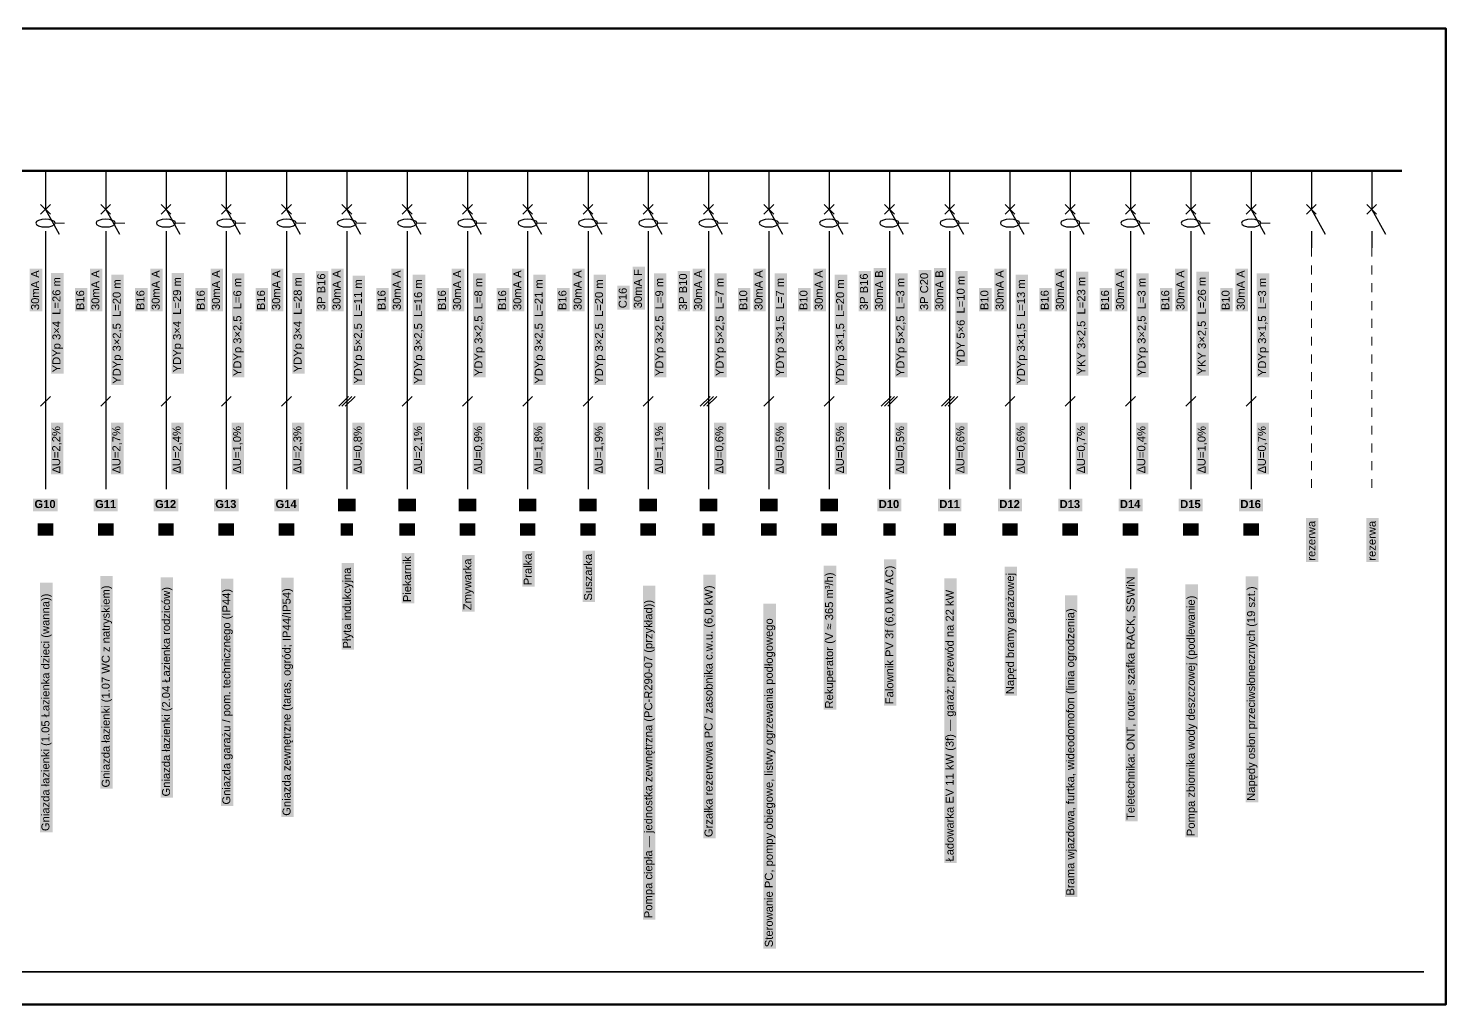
# Model space of a CAD drawing. Header units: metres. Extents: x 0.2 to 31.7, y 0.2 to 11.5.
# Drawn here: x 15.81 to 31.75, y 0.49 to 11.47 of the extents above; entities that cross this region are included whole.
import ezdxf

# ---------------------------------------------------------------- set-up
doc = ezdxf.new("R2010")
doc.units = ezdxf.units.M
doc.linetypes.add('KRESKOWA_DROBNA', pattern=[3.15, 2.1, -1.05])
doc.linetypes.add('KROPKOWA', pattern=[1.05, 0, -1.05])
doc.layers.add('A-MASKA', color=7, linetype='Continuous', lineweight=18)
doc.layers.add('I-SCHEMAT', color=7, linetype='Continuous', lineweight=25)
doc.styles.add('PL_ARIAL', font='arial.ttf')
doc.styles.add('PL_ARIAL_B', font='arialbd.ttf')

msp = doc.modelspace()

# ---------------------------------------------------------------- hatches: boundary and pattern name
at = {"layer": 'A-MASKA', "true_color": 0xffffff}
for points in [[(22.743, 8.306), (22.743, 8.787), (22.603, 8.787), (22.603, 8.306)], [(25.456, 8.285), (25.456, 8.773), (25.316, 8.773), (25.316, 8.285)], [(26.134, 8.285), (26.134, 8.773), (25.994, 8.773), (25.994, 8.285)], [(15.962, 8.285), (15.962, 8.766), (15.822, 8.766), (15.822, 8.285)], [(16.202, 7.586), (16.202, 8.719), (16.062, 8.719), (16.062, 7.586)], [(16.64, 8.285), (16.64, 8.766), (16.5, 8.766), (16.5, 8.285)], [(16.88, 7.457), (16.88, 8.699), (16.74, 8.699), (16.74, 7.457)], [(17.318, 8.285), (17.318, 8.766), (17.178, 8.766), (17.178, 8.285)], [(17.558, 7.586), (17.558, 8.719), (17.418, 8.719), (17.418, 7.586)], [(17.996, 8.285), (17.996, 8.766), (17.856, 8.766), (17.856, 8.285)], [(18.236, 7.543), (18.236, 8.712), (18.097, 8.712), (18.097, 7.543)], [(18.674, 8.285), (18.674, 8.766), (18.534, 8.766), (18.534, 8.285)], [(18.914, 7.586), (18.914, 8.719), (18.775, 8.719), (18.775, 7.586)], [(19.181, 8.285), (19.181, 8.741), (19.041, 8.741), (19.041, 8.285)], [(19.352, 8.285), (19.352, 8.766), (19.213, 8.766), (19.213, 8.285)], [(19.593, 7.457), (19.593, 8.689), (19.453, 8.689), (19.453, 7.457)], [(20.03, 8.285), (20.03, 8.766), (19.891, 8.766), (19.891, 8.285)], [(20.271, 7.457), (20.271, 8.699), (20.131, 8.699), (20.131, 7.457)], [(20.709, 8.285), (20.709, 8.766), (20.569, 8.766), (20.569, 8.285)], [(20.949, 7.543), (20.949, 8.712), (20.809, 8.712), (20.809, 7.543)], [(21.387, 8.285), (21.387, 8.766), (21.247, 8.766), (21.247, 8.285)], [(21.627, 7.457), (21.627, 8.699), (21.487, 8.699), (21.487, 7.457)], [(22.065, 8.285), (22.065, 8.766), (21.925, 8.766), (21.925, 8.285)], [(22.305, 7.457), (22.305, 8.699), (22.165, 8.699), (22.165, 7.457)], [(22.983, 7.543), (22.983, 8.712), (22.844, 8.712), (22.844, 7.543)], [(23.25, 8.285), (23.25, 8.741), (23.11, 8.741), (23.11, 8.285)], [(23.421, 8.285), (23.421, 8.766), (23.281, 8.766), (23.281, 8.285)], [(23.662, 7.543), (23.662, 8.712), (23.522, 8.712), (23.522, 7.543)], [(24.099, 8.285), (24.099, 8.766), (23.96, 8.766), (23.96, 8.285)], [(24.34, 7.543), (24.34, 8.712), (24.2, 8.712), (24.2, 7.543)], [(24.778, 8.285), (24.778, 8.766), (24.638, 8.766), (24.638, 8.285)], [(25.018, 7.457), (25.018, 8.699), (24.878, 8.699), (24.878, 7.457)], [(25.284, 8.285), (25.284, 8.741), (25.145, 8.741), (25.145, 8.285)], [(25.696, 7.543), (25.696, 8.712), (25.556, 8.712), (25.556, 7.543)], [(25.963, 8.285), (25.963, 8.749), (25.823, 8.749), (25.823, 8.285)], [(26.374, 7.671), (26.374, 8.739), (26.234, 8.739), (26.234, 7.671)], [(26.812, 8.285), (26.812, 8.766), (26.672, 8.766), (26.672, 8.285)], [(27.052, 7.457), (27.052, 8.699), (26.913, 8.699), (26.913, 7.457)], [(27.49, 8.285), (27.49, 8.766), (27.35, 8.766), (27.35, 8.285)], [(27.73, 7.562), (27.73, 8.731), (27.591, 8.731), (27.591, 7.562)], [(28.168, 8.285), (28.168, 8.766), (28.028, 8.766), (28.028, 8.285)], [(28.409, 7.543), (28.409, 8.712), (28.269, 8.712), (28.269, 7.543)], [(28.846, 8.285), (28.846, 8.766), (28.707, 8.766), (28.707, 8.285)], [(29.087, 7.562), (29.087, 8.731), (28.947, 8.731), (28.947, 7.562)], [(29.525, 8.285), (29.525, 8.766), (29.385, 8.766), (29.385, 8.285)], [(29.765, 7.543), (29.765, 8.712), (29.625, 8.712), (29.625, 7.543)], [(16.468, 8.285), (16.468, 8.547), (16.329, 8.547), (16.329, 8.285)], [(17.147, 8.285), (17.147, 8.547), (17.007, 8.547), (17.007, 8.285)], [(17.825, 8.285), (17.825, 8.547), (17.685, 8.547), (17.685, 8.285)], [(18.503, 8.285), (18.503, 8.547), (18.363, 8.547), (18.363, 8.285)], [(19.859, 8.285), (19.859, 8.547), (19.719, 8.547), (19.719, 8.285)], [(20.537, 8.285), (20.537, 8.547), (20.398, 8.547), (20.398, 8.285)], [(21.215, 8.285), (21.215, 8.547), (21.076, 8.547), (21.076, 8.285)], [(21.894, 8.285), (21.894, 8.547), (21.754, 8.547), (21.754, 8.285)], [(22.572, 8.306), (22.572, 8.576), (22.432, 8.576), (22.432, 8.306)], [(23.928, 8.285), (23.928, 8.547), (23.788, 8.547), (23.788, 8.285)], [(24.606, 8.285), (24.606, 8.547), (24.466, 8.547), (24.466, 8.285)], [(26.641, 8.285), (26.641, 8.547), (26.501, 8.547), (26.501, 8.285)], [(27.319, 8.285), (27.319, 8.547), (27.179, 8.547), (27.179, 8.285)], [(27.997, 8.285), (27.997, 8.547), (27.857, 8.547), (27.857, 8.285)], [(28.675, 8.285), (28.675, 8.547), (28.535, 8.547), (28.535, 8.285)], [(29.353, 8.285), (29.353, 8.547), (29.214, 8.547), (29.214, 8.285)], [(16.199, 6.454), (16.199, 7.033), (16.059, 7.033), (16.059, 6.454)], [(16.877, 6.454), (16.877, 7.033), (16.737, 7.033), (16.737, 6.454)], [(17.555, 6.454), (17.555, 7.033), (17.415, 7.033), (17.415, 6.454)], [(18.233, 6.454), (18.233, 7.033), (18.094, 7.033), (18.094, 6.454)], [(18.912, 6.454), (18.912, 7.033), (18.772, 7.033), (18.772, 6.454)], [(19.59, 6.454), (19.59, 7.033), (19.45, 7.033), (19.45, 6.454)], [(20.268, 6.454), (20.268, 7.033), (20.128, 7.033), (20.128, 6.454)], [(20.946, 6.454), (20.946, 7.033), (20.806, 7.033), (20.806, 6.454)], [(21.624, 6.454), (21.624, 7.033), (21.484, 7.033), (21.484, 6.454)], [(22.302, 6.454), (22.302, 7.033), (22.162, 7.033), (22.162, 6.454)], [(22.98, 6.454), (22.98, 7.033), (22.841, 7.033), (22.841, 6.454)], [(23.659, 6.454), (23.659, 7.033), (23.519, 7.033), (23.519, 6.454)], [(24.337, 6.454), (24.337, 7.033), (24.197, 7.033), (24.197, 6.454)], [(25.015, 6.454), (25.015, 7.033), (24.875, 7.033), (24.875, 6.454)], [(25.693, 6.454), (25.693, 7.033), (25.553, 7.033), (25.553, 6.454)], [(26.371, 6.454), (26.371, 7.033), (26.231, 7.033), (26.231, 6.454)], [(27.049, 6.454), (27.049, 7.033), (26.91, 7.033), (26.91, 6.454)], [(27.727, 6.454), (27.727, 7.033), (27.588, 7.033), (27.588, 6.454)], [(28.406, 6.454), (28.406, 7.033), (28.266, 7.033), (28.266, 6.454)], [(29.084, 6.454), (29.084, 7.033), (28.944, 7.033), (28.944, 6.454)], [(29.762, 6.454), (29.762, 7.033), (29.622, 7.033), (29.622, 6.454)], [(15.86, 6.04), (16.137, 6.04), (16.137, 6.18), (15.86, 6.18)], [(16.541, 6.04), (16.811, 6.04), (16.811, 6.18), (16.541, 6.18)], [(17.216, 6.04), (17.493, 6.04), (17.493, 6.18), (17.216, 6.18)], [(17.894, 6.04), (18.171, 6.04), (18.171, 6.18), (17.894, 6.18)], [(18.572, 6.04), (18.849, 6.04), (18.849, 6.18), (18.572, 6.18)], [(19.29, 6.04), (19.488, 6.04), (19.488, 6.18), (19.29, 6.18)], [(19.969, 6.04), (20.166, 6.04), (20.166, 6.18), (19.969, 6.18)], [(20.647, 6.04), (20.844, 6.04), (20.844, 6.18), (20.647, 6.18)], [(21.325, 6.04), (21.522, 6.04), (21.522, 6.18), (21.325, 6.18)], [(22.003, 6.04), (22.2, 6.04), (22.2, 6.18), (22.003, 6.18)], [(22.681, 6.04), (22.878, 6.04), (22.878, 6.18), (22.681, 6.18)], [(23.359, 6.04), (23.556, 6.04), (23.556, 6.18), (23.359, 6.18)], [(24.037, 6.04), (24.235, 6.04), (24.235, 6.18), (24.037, 6.18)], [(24.716, 6.04), (24.913, 6.04), (24.913, 6.18), (24.716, 6.18)], [(25.357, 6.04), (25.627, 6.04), (25.627, 6.18), (25.357, 6.18)], [(26.039, 6.04), (26.302, 6.04), (26.302, 6.18), (26.039, 6.18)], [(26.714, 6.04), (26.984, 6.04), (26.984, 6.18), (26.714, 6.18)], [(27.392, 6.04), (27.662, 6.04), (27.662, 6.18), (27.392, 6.18)], [(28.07, 6.04), (28.34, 6.04), (28.34, 6.18), (28.07, 6.18)], [(28.748, 6.04), (29.018, 6.04), (29.018, 6.18), (28.748, 6.18)], [(29.426, 6.04), (29.696, 6.04), (29.696, 6.18), (29.426, 6.18)], [(15.91, 5.763), (16.086, 5.763), (16.086, 5.903), (15.91, 5.903)], [(16.589, 5.763), (16.764, 5.763), (16.764, 5.903), (16.589, 5.903)], [(17.267, 5.763), (17.442, 5.763), (17.442, 5.903), (17.267, 5.903)], [(17.945, 5.763), (18.12, 5.763), (18.12, 5.903), (17.945, 5.903)], [(18.623, 5.763), (18.799, 5.763), (18.799, 5.903), (18.623, 5.903)], [(19.319, 5.763), (19.459, 5.763), (19.459, 5.903), (19.319, 5.903)], [(19.979, 5.763), (20.155, 5.763), (20.155, 5.903), (19.979, 5.903)], [(20.658, 5.763), (20.833, 5.763), (20.833, 5.903), (20.658, 5.903)], [(21.336, 5.763), (21.511, 5.763), (21.511, 5.903), (21.336, 5.903)], [(22.014, 5.763), (22.189, 5.763), (22.189, 5.903), (22.014, 5.903)], [(22.692, 5.763), (22.867, 5.763), (22.867, 5.903), (22.692, 5.903)], [(23.388, 5.763), (23.527, 5.763), (23.527, 5.903), (23.388, 5.903)], [(24.048, 5.763), (24.224, 5.763), (24.224, 5.903), (24.048, 5.903)], [(24.726, 5.763), (24.902, 5.763), (24.902, 5.903), (24.726, 5.903)], [(25.423, 5.763), (25.562, 5.763), (25.562, 5.903), (25.423, 5.903)], [(26.101, 5.763), (26.24, 5.763), (26.24, 5.903), (26.101, 5.903)], [(26.761, 5.763), (26.936, 5.763), (26.936, 5.903), (26.761, 5.903)], [(27.439, 5.763), (27.615, 5.763), (27.615, 5.903), (27.439, 5.903)], [(28.117, 5.763), (28.293, 5.763), (28.293, 5.903), (28.117, 5.903)], [(28.795, 5.763), (28.971, 5.763), (28.971, 5.903), (28.795, 5.903)], [(29.474, 5.763), (29.649, 5.763), (29.649, 5.903), (29.474, 5.903)], [(30.319, 5.469), (30.319, 5.964), (30.179, 5.964), (30.179, 5.469)], [(30.997, 5.469), (30.997, 5.964), (30.858, 5.964), (30.858, 5.469)], [(21.503, 5.193), (21.503, 5.594), (21.363, 5.594), (21.363, 5.193)], [(22.181, 5.02), (22.181, 5.595), (22.042, 5.595), (22.042, 5.02)], [(19.469, 4.482), (19.469, 5.457), (19.329, 5.457), (19.329, 4.482)], [(20.147, 5.003), (20.147, 5.571), (20.007, 5.571), (20.007, 5.003)], [(20.825, 4.912), (20.825, 5.546), (20.685, 5.546), (20.685, 4.912)], [(24.894, 3.807), (24.894, 5.429), (24.754, 5.429), (24.754, 3.807)], [(25.572, 3.855), (25.572, 5.498), (25.432, 5.498), (25.432, 3.855)], [(16.756, 2.919), (16.756, 5.312), (16.616, 5.312), (16.616, 2.919)], [(17.434, 2.818), (17.434, 5.298), (17.295, 5.298), (17.295, 2.818)], [(18.112, 2.727), (18.112, 5.28), (17.973, 5.28), (17.973, 2.727)], [(18.791, 2.601), (18.791, 5.292), (18.651, 5.292), (18.651, 2.601)], [(23.538, 2.361), (23.538, 5.328), (23.398, 5.328), (23.398, 2.361)], [(26.25, 2.087), (26.25, 5.284), (26.11, 5.284), (26.11, 2.087)], [(26.928, 3.968), (26.928, 5.416), (26.789, 5.416), (26.789, 3.968)], [(28.285, 2.554), (28.285, 5.398), (28.145, 5.398), (28.145, 2.554)], [(29.641, 2.769), (29.641, 5.308), (29.501, 5.308), (29.501, 2.769)], [(16.078, 2.429), (16.078, 5.237), (15.938, 5.237), (15.938, 2.429)], [(22.86, 1.45), (22.86, 5.202), (22.72, 5.202), (22.72, 1.45)], [(28.963, 2.372), (28.963, 5.216), (28.823, 5.216), (28.823, 2.372)], [(24.216, 1.124), (24.216, 5.001), (24.076, 5.001), (24.076, 1.124)], [(27.607, 1.704), (27.607, 5.094), (27.467, 5.094), (27.467, 1.704)]]:
    msp.add_hatch(color=7, dxfattribs=at).paths.add_polyline_path(points)

# ---------------------------------------------------------------- linework, layer by layer
at = {"layer": 'I-SCHEMAT', "linetype": 'Continuous', "lineweight": 50, "ltscale": 0.05, "true_color": 0x000000, "flags": 128}
msp.add_lwpolyline([(3.329, 0.493), (31.75, 0.493), (31.75, 11.467), (3.329, 11.467)], close=True, dxfattribs=at)
at = {"layer": 'I-SCHEMAT', "linetype": 'Continuous', "lineweight": 70, "ltscale": 0.05, "true_color": 0x000000, "flags": 128}
msp.add_lwpolyline([(5.857, 9.864), (31.257, 9.864)], dxfattribs=at)
at = {"layer": 'I-SCHEMAT', "linetype": 'Continuous', "lineweight": 25, "ltscale": 0.05, "true_color": 0x000000, "flags": 128}
for points in [[(15.998, 9.864), (15.998, 9.617)], [(16.676, 9.864), (16.676, 9.617)], [(17.355, 9.864), (17.355, 9.617)], [(18.033, 9.864), (18.033, 9.617)], [(18.711, 9.864), (18.711, 9.617)], [(19.389, 9.864), (19.389, 9.617)], [(20.067, 9.864), (20.067, 9.617)], [(20.745, 9.864), (20.745, 9.617)], [(21.423, 9.864), (21.423, 9.617)], [(22.102, 9.864), (22.102, 9.617)], [(22.78, 9.864), (22.78, 9.617)], [(23.458, 9.864), (23.458, 9.617)], [(24.136, 9.864), (24.136, 9.617)], [(24.814, 9.864), (24.814, 9.617)], [(25.492, 9.864), (25.492, 9.617)], [(26.17, 9.864), (26.17, 9.617)], [(26.849, 9.864), (26.849, 9.617)], [(27.527, 9.864), (27.527, 9.617)], [(28.205, 9.864), (28.205, 9.617)], [(28.883, 9.864), (28.883, 9.617)], [(29.561, 9.864), (29.561, 9.617)], [(30.239, 9.864), (30.239, 9.617)], [(30.918, 9.864), (30.918, 9.617)], [(15.998, 9.617), (15.998, 9.432)], [(16.676, 9.617), (16.676, 9.432)], [(17.355, 9.617), (17.355, 9.432)], [(18.033, 9.617), (18.033, 9.432)], [(18.711, 9.617), (18.711, 9.432)], [(19.389, 9.617), (19.389, 9.432)], [(20.067, 9.617), (20.067, 9.432)], [(20.745, 9.617), (20.745, 9.432)], [(21.423, 9.617), (21.423, 9.432)], [(22.102, 9.617), (22.102, 9.432)], [(22.78, 9.617), (22.78, 9.432)], [(23.458, 9.617), (23.458, 9.432)], [(24.136, 9.617), (24.136, 9.432)], [(24.814, 9.617), (24.814, 9.432)], [(25.492, 9.617), (25.492, 9.432)], [(26.17, 9.617), (26.17, 9.432)], [(26.849, 9.617), (26.849, 9.432)], [(27.527, 9.617), (27.527, 9.432)], [(28.205, 9.617), (28.205, 9.432)], [(28.883, 9.617), (28.883, 9.432)], [(29.561, 9.617), (29.561, 9.432)], [(30.239, 9.617), (30.239, 9.432)], [(30.918, 9.617), (30.918, 9.432)], [(15.943, 9.377), (16.054, 9.488)], [(15.943, 9.488), (16.054, 9.377)], [(15.998, 9.432), (16.152, 9.155)], [(16.621, 9.377), (16.732, 9.488)], [(16.621, 9.488), (16.732, 9.377)], [(16.676, 9.432), (16.83, 9.155)], [(17.299, 9.377), (17.41, 9.488)], [(17.299, 9.488), (17.41, 9.377)], [(17.355, 9.432), (17.509, 9.155)], [(17.977, 9.377), (18.088, 9.488)], [(17.977, 9.488), (18.088, 9.377)], [(18.033, 9.432), (18.187, 9.155)], [(18.655, 9.377), (18.766, 9.488)], [(18.655, 9.488), (18.766, 9.377)], [(18.711, 9.432), (18.865, 9.155)], [(19.333, 9.377), (19.444, 9.488)], [(19.333, 9.488), (19.444, 9.377)], [(19.389, 9.432), (19.543, 9.155)], [(20.012, 9.377), (20.123, 9.488)], [(20.012, 9.488), (20.123, 9.377)], [(20.067, 9.432), (20.221, 9.155)], [(20.69, 9.377), (20.801, 9.488)], [(20.69, 9.488), (20.801, 9.377)], [(20.745, 9.432), (20.899, 9.155)], [(21.368, 9.377), (21.479, 9.488)], [(21.368, 9.488), (21.479, 9.377)], [(21.423, 9.432), (21.578, 9.155)], [(22.046, 9.377), (22.157, 9.488)], [(22.046, 9.488), (22.157, 9.377)], [(22.102, 9.432), (22.256, 9.155)], [(22.724, 9.377), (22.835, 9.488)], [(22.724, 9.488), (22.835, 9.377)], [(22.78, 9.432), (22.934, 9.155)], [(23.402, 9.377), (23.513, 9.488)], [(23.402, 9.488), (23.513, 9.377)], [(23.458, 9.432), (23.612, 9.155)], [(24.081, 9.377), (24.192, 9.488)], [(24.081, 9.488), (24.192, 9.377)], [(24.136, 9.432), (24.29, 9.155)], [(24.759, 9.377), (24.87, 9.488)], [(24.759, 9.488), (24.87, 9.377)], [(24.814, 9.432), (24.968, 9.155)], [(25.437, 9.377), (25.548, 9.488)], [(25.437, 9.488), (25.548, 9.377)], [(25.492, 9.432), (25.646, 9.155)], [(26.115, 9.377), (26.226, 9.488)], [(26.115, 9.488), (26.226, 9.377)], [(26.17, 9.432), (26.325, 9.155)], [(26.793, 9.377), (26.904, 9.488)], [(26.793, 9.488), (26.904, 9.377)], [(26.849, 9.432), (27.003, 9.155)], [(27.471, 9.377), (27.582, 9.488)], [(27.471, 9.488), (27.582, 9.377)], [(27.527, 9.432), (27.681, 9.155)], [(28.149, 9.377), (28.26, 9.488)], [(28.149, 9.488), (28.26, 9.377)], [(28.205, 9.432), (28.359, 9.155)], [(28.828, 9.377), (28.939, 9.488)], [(28.828, 9.488), (28.939, 9.377)], [(28.883, 9.432), (29.037, 9.155)], [(29.506, 9.377), (29.617, 9.488)], [(29.506, 9.488), (29.617, 9.377)], [(29.561, 9.432), (29.715, 9.155)], [(30.184, 9.377), (30.295, 9.488)], [(30.184, 9.488), (30.295, 9.377)], [(30.239, 9.432), (30.394, 9.155)], [(30.862, 9.377), (30.973, 9.488)], [(30.862, 9.488), (30.973, 9.377)], [(30.918, 9.432), (31.072, 9.155)], [(15.998, 9.186), (15.998, 9.001)], [(16.676, 9.186), (16.676, 9.001)], [(17.355, 9.186), (17.355, 9.001)], [(18.033, 9.186), (18.033, 9.001)], [(18.711, 9.186), (18.711, 9.001)], [(19.389, 9.186), (19.389, 9.001)], [(20.067, 9.186), (20.067, 9.001)], [(20.745, 9.186), (20.745, 9.001)], [(21.423, 9.186), (21.423, 9.001)], [(22.102, 9.186), (22.102, 9.001)], [(22.78, 9.186), (22.78, 9.001)], [(23.458, 9.186), (23.458, 9.001)], [(24.136, 9.186), (24.136, 9.001)], [(24.814, 9.186), (24.814, 9.001)], [(25.492, 9.186), (25.492, 9.001)], [(26.17, 9.186), (26.17, 9.001)], [(26.849, 9.186), (26.849, 9.001)], [(27.527, 9.186), (27.527, 9.001)], [(28.205, 9.186), (28.205, 9.001)], [(28.883, 9.186), (28.883, 9.001)], [(29.561, 9.186), (29.561, 9.001)], [(30.239, 9.186), (30.239, 9.001)], [(30.918, 9.186), (30.918, 9.001)], [(15.998, 9.001), (15.998, 6.288)], [(16.676, 9.001), (16.676, 6.288)], [(17.355, 9.001), (17.355, 6.288)], [(18.033, 9.001), (18.033, 6.288)], [(18.711, 9.001), (18.711, 6.288)], [(19.389, 9.001), (19.389, 6.288)], [(20.067, 9.001), (20.067, 6.288)], [(20.745, 9.001), (20.745, 6.288)], [(21.423, 9.001), (21.423, 6.288)], [(22.102, 9.001), (22.102, 6.288)], [(22.78, 9.001), (22.78, 6.288)], [(23.458, 9.001), (23.458, 6.288)], [(24.136, 9.001), (24.136, 6.288)], [(24.814, 9.001), (24.814, 6.288)], [(25.492, 9.001), (25.492, 6.288)], [(26.17, 9.001), (26.17, 6.288)], [(26.849, 9.001), (26.849, 6.288)], [(27.527, 9.001), (27.527, 6.288)], [(28.205, 9.001), (28.205, 6.288)], [(28.883, 9.001), (28.883, 6.288)], [(29.561, 9.001), (29.561, 6.288)]]:
    msp.add_lwpolyline(points, dxfattribs=at)
for points in [[(15.998, 9.235), (16.041, 9.237), (16.075, 9.248), (16.1, 9.261), (16.106, 9.278), (16.1, 9.295), (16.075, 9.309), (16.041, 9.319), (15.998, 9.322), (15.956, 9.319), (15.922, 9.309), (15.896, 9.295), (15.89, 9.278), (15.896, 9.261), (15.922, 9.248), (15.956, 9.237)], [(16.676, 9.235), (16.719, 9.237), (16.753, 9.248), (16.779, 9.261), (16.784, 9.278), (16.779, 9.295), (16.753, 9.309), (16.719, 9.319), (16.676, 9.322), (16.634, 9.319), (16.6, 9.309), (16.574, 9.295), (16.568, 9.278), (16.574, 9.261), (16.6, 9.248), (16.634, 9.237)], [(17.355, 9.235), (17.397, 9.237), (17.431, 9.248), (17.457, 9.261), (17.462, 9.278), (17.457, 9.295), (17.431, 9.309), (17.397, 9.319), (17.355, 9.322), (17.312, 9.319), (17.278, 9.309), (17.252, 9.295), (17.247, 9.278), (17.252, 9.261), (17.278, 9.248), (17.312, 9.237)], [(18.033, 9.235), (18.075, 9.237), (18.109, 9.248), (18.135, 9.261), (18.141, 9.278), (18.135, 9.295), (18.109, 9.309), (18.075, 9.319), (18.033, 9.322), (17.99, 9.319), (17.956, 9.309), (17.93, 9.295), (17.925, 9.278), (17.93, 9.261), (17.956, 9.248), (17.99, 9.237)], [(18.711, 9.235), (18.753, 9.237), (18.787, 9.248), (18.813, 9.261), (18.819, 9.278), (18.813, 9.295), (18.787, 9.309), (18.753, 9.319), (18.711, 9.322), (18.668, 9.319), (18.635, 9.309), (18.609, 9.295), (18.603, 9.278), (18.609, 9.261), (18.635, 9.248), (18.668, 9.237)], [(19.389, 9.235), (19.431, 9.237), (19.465, 9.248), (19.491, 9.261), (19.497, 9.278), (19.491, 9.295), (19.465, 9.309), (19.431, 9.319), (19.389, 9.322), (19.347, 9.319), (19.313, 9.309), (19.287, 9.295), (19.281, 9.278), (19.287, 9.261), (19.313, 9.248), (19.347, 9.237)], [(20.067, 9.235), (20.109, 9.237), (20.143, 9.248), (20.169, 9.261), (20.175, 9.278), (20.169, 9.295), (20.143, 9.309), (20.109, 9.319), (20.067, 9.322), (20.025, 9.319), (19.991, 9.309), (19.965, 9.295), (19.959, 9.278), (19.965, 9.261), (19.991, 9.248), (20.025, 9.237)], [(20.745, 9.235), (20.788, 9.237), (20.822, 9.248), (20.847, 9.261), (20.853, 9.278), (20.847, 9.295), (20.822, 9.309), (20.788, 9.319), (20.745, 9.322), (20.703, 9.319), (20.669, 9.309), (20.643, 9.295), (20.637, 9.278), (20.643, 9.261), (20.669, 9.248), (20.703, 9.237)], [(21.423, 9.235), (21.466, 9.237), (21.5, 9.248), (21.526, 9.261), (21.531, 9.278), (21.526, 9.295), (21.5, 9.309), (21.466, 9.319), (21.423, 9.322), (21.381, 9.319), (21.347, 9.309), (21.321, 9.295), (21.316, 9.278), (21.321, 9.261), (21.347, 9.248), (21.381, 9.237)], [(22.102, 9.235), (22.144, 9.237), (22.178, 9.248), (22.204, 9.261), (22.209, 9.278), (22.204, 9.295), (22.178, 9.309), (22.144, 9.319), (22.102, 9.322), (22.059, 9.319), (22.025, 9.309), (21.999, 9.295), (21.994, 9.278), (21.999, 9.261), (22.025, 9.248), (22.059, 9.237)], [(22.78, 9.235), (22.822, 9.237), (22.856, 9.248), (22.882, 9.261), (22.888, 9.278), (22.882, 9.295), (22.856, 9.309), (22.822, 9.319), (22.78, 9.322), (22.737, 9.319), (22.703, 9.309), (22.678, 9.295), (22.672, 9.278), (22.678, 9.261), (22.703, 9.248), (22.737, 9.237)], [(23.458, 9.235), (23.5, 9.237), (23.534, 9.248), (23.56, 9.261), (23.566, 9.278), (23.56, 9.295), (23.534, 9.309), (23.5, 9.319), (23.458, 9.322), (23.416, 9.319), (23.382, 9.309), (23.356, 9.295), (23.35, 9.278), (23.356, 9.261), (23.382, 9.248), (23.416, 9.237)], [(24.136, 9.235), (24.178, 9.237), (24.212, 9.248), (24.238, 9.261), (24.244, 9.278), (24.238, 9.295), (24.212, 9.309), (24.178, 9.319), (24.136, 9.322), (24.094, 9.319), (24.06, 9.309), (24.034, 9.295), (24.028, 9.278), (24.034, 9.261), (24.06, 9.248), (24.094, 9.237)], [(24.814, 9.235), (24.857, 9.237), (24.89, 9.248), (24.916, 9.261), (24.922, 9.278), (24.916, 9.295), (24.89, 9.309), (24.857, 9.319), (24.814, 9.322), (24.772, 9.319), (24.738, 9.309), (24.712, 9.295), (24.706, 9.278), (24.712, 9.261), (24.738, 9.248), (24.772, 9.237)], [(25.492, 9.235), (25.535, 9.237), (25.569, 9.248), (25.595, 9.261), (25.6, 9.278), (25.595, 9.295), (25.569, 9.309), (25.535, 9.319), (25.492, 9.322), (25.45, 9.319), (25.416, 9.309), (25.39, 9.295), (25.384, 9.278), (25.39, 9.261), (25.416, 9.248), (25.45, 9.237)], [(26.17, 9.235), (26.213, 9.237), (26.247, 9.248), (26.273, 9.261), (26.278, 9.278), (26.273, 9.295), (26.247, 9.309), (26.213, 9.319), (26.17, 9.322), (26.128, 9.319), (26.094, 9.309), (26.068, 9.295), (26.063, 9.278), (26.068, 9.261), (26.094, 9.248), (26.128, 9.237)], [(26.849, 9.235), (26.891, 9.237), (26.925, 9.248), (26.951, 9.261), (26.957, 9.278), (26.951, 9.295), (26.925, 9.309), (26.891, 9.319), (26.849, 9.322), (26.806, 9.319), (26.772, 9.309), (26.746, 9.295), (26.741, 9.278), (26.746, 9.261), (26.772, 9.248), (26.806, 9.237)], [(27.527, 9.235), (27.569, 9.237), (27.603, 9.248), (27.629, 9.261), (27.635, 9.278), (27.629, 9.295), (27.603, 9.309), (27.569, 9.319), (27.527, 9.322), (27.484, 9.319), (27.451, 9.309), (27.425, 9.295), (27.419, 9.278), (27.425, 9.261), (27.451, 9.248), (27.484, 9.237)], [(28.205, 9.235), (28.247, 9.237), (28.281, 9.248), (28.307, 9.261), (28.313, 9.278), (28.307, 9.295), (28.281, 9.309), (28.247, 9.319), (28.205, 9.322), (28.163, 9.319), (28.129, 9.309), (28.103, 9.295), (28.097, 9.278), (28.103, 9.261), (28.129, 9.248), (28.163, 9.237)], [(28.883, 9.235), (28.925, 9.237), (28.959, 9.248), (28.985, 9.261), (28.991, 9.278), (28.985, 9.295), (28.959, 9.309), (28.925, 9.319), (28.883, 9.322), (28.841, 9.319), (28.807, 9.309), (28.781, 9.295), (28.775, 9.278), (28.781, 9.261), (28.807, 9.248), (28.841, 9.237)], [(29.561, 9.235), (29.604, 9.237), (29.638, 9.248), (29.663, 9.261), (29.669, 9.278), (29.663, 9.295), (29.638, 9.309), (29.604, 9.319), (29.561, 9.322), (29.519, 9.319), (29.485, 9.309), (29.459, 9.295), (29.453, 9.278), (29.459, 9.261), (29.485, 9.248), (29.519, 9.237)]]:
    msp.add_lwpolyline(points, close=True, dxfattribs=at)
at = {"layer": 'I-SCHEMAT', "linetype": 'KRESKOWA_DROBNA', "lineweight": 18, "ltscale": 0.05, "true_color": 0x000000, "flags": 128}
for points in [[(16.109, 9.278), (16.276, 9.278)], [(16.787, 9.278), (16.954, 9.278)], [(17.465, 9.278), (17.632, 9.278)], [(18.144, 9.278), (18.31, 9.278)], [(18.822, 9.278), (18.988, 9.278)], [(19.5, 9.278), (19.666, 9.278)], [(20.178, 9.278), (20.345, 9.278)], [(20.856, 9.278), (21.023, 9.278)], [(21.534, 9.278), (21.701, 9.278)], [(22.213, 9.278), (22.379, 9.278)], [(22.891, 9.278), (23.057, 9.278)], [(23.569, 9.278), (23.735, 9.278)], [(24.247, 9.278), (24.413, 9.278)], [(24.925, 9.278), (25.092, 9.278)], [(25.603, 9.278), (25.77, 9.278)], [(26.281, 9.278), (26.448, 9.278)], [(26.96, 9.278), (27.126, 9.278)], [(27.638, 9.278), (27.804, 9.278)], [(28.316, 9.278), (28.482, 9.278)], [(28.994, 9.278), (29.161, 9.278)], [(29.672, 9.278), (29.839, 9.278)]]:
    msp.add_lwpolyline(points, dxfattribs=at)
at = {"layer": 'I-SCHEMAT', "linetype": 'KROPKOWA', "lineweight": 18, "ltscale": 0.05, "true_color": 0x000000, "flags": 128}
for points in [[(30.239, 9.001), (30.239, 6.288)], [(30.918, 9.001), (30.918, 6.288)]]:
    msp.add_lwpolyline(points, dxfattribs=at)
at = {"layer": 'I-SCHEMAT', "linetype": 'Continuous', "lineweight": 18, "ltscale": 0.05, "true_color": 0x000000, "flags": 128}
for points in [[(15.943, 7.219), (16.054, 7.33)], [(16.621, 7.219), (16.732, 7.33)], [(17.299, 7.219), (17.41, 7.33)], [(17.977, 7.219), (18.088, 7.33)], [(18.655, 7.219), (18.766, 7.33)], [(19.297, 7.219), (19.407, 7.33)], [(19.333, 7.219), (19.444, 7.33)], [(19.37, 7.219), (19.481, 7.33)], [(20.012, 7.219), (20.123, 7.33)], [(20.69, 7.219), (20.801, 7.33)], [(21.368, 7.219), (21.479, 7.33)], [(22.046, 7.219), (22.157, 7.33)], [(22.724, 7.219), (22.835, 7.33)], [(23.365, 7.219), (23.476, 7.33)], [(23.402, 7.219), (23.513, 7.33)], [(23.439, 7.219), (23.55, 7.33)], [(24.081, 7.219), (24.192, 7.33)], [(24.759, 7.219), (24.87, 7.33)], [(25.4, 7.219), (25.511, 7.33)], [(25.437, 7.219), (25.548, 7.33)], [(25.474, 7.219), (25.585, 7.33)], [(26.078, 7.219), (26.189, 7.33)], [(26.115, 7.219), (26.226, 7.33)], [(26.152, 7.219), (26.263, 7.33)], [(26.793, 7.219), (26.904, 7.33)], [(27.471, 7.219), (27.582, 7.33)], [(28.149, 7.219), (28.26, 7.33)], [(28.828, 7.219), (28.939, 7.33)], [(29.506, 7.219), (29.617, 7.33)]]:
    msp.add_lwpolyline(points, dxfattribs=at)
at = {"layer": 'I-SCHEMAT', "linetype": 'Continuous', "lineweight": 35, "ltscale": 0.05, "true_color": 0x008000, "flags": 128}
msp.add_lwpolyline([(3.576, 0.863), (31.503, 0.863)], dxfattribs=at)

# ---------------------------------------------------------------- texts
at = {"layer": 'I-SCHEMAT', "true_color": 0x000000, "style": 'PL_ARIAL'}
for s, p in [('30mA A', (15.927, 8.3)), ('YDYp 3×4  L=26 m', (16.167, 7.601)), ('30mA A', (16.605, 8.3)), ('YDYp 3×2,5  L=20 m', (16.845, 7.472)), ('30mA A', (17.283, 8.3)), ('YDYp 3×4  L=29 m', (17.523, 7.601)), ('30mA A', (17.961, 8.3)), ('YDYp 3×2,5  L=6 m', (18.202, 7.558)), ('30mA A', (18.639, 8.3)), ('YDYp 3×4  L=28 m', (18.88, 7.601)), ('3P B16', (19.146, 8.3)), ('30mA A', (19.318, 8.3)), ('YDYp 5×2,5  L=11 m', (19.558, 7.472)), ('30mA A', (19.996, 8.3)), ('YDYp 3×2,5  L=16 m', (20.236, 7.472)), ('30mA A', (20.674, 8.3)), ('YDYp 3×2,5  L=8 m', (20.914, 7.558)), ('30mA A', (21.352, 8.3)), ('YDYp 3×2,5  L=21 m', (21.592, 7.472)), ('30mA A', (22.03, 8.3)), ('YDYp 3×2,5  L=20 m', (22.27, 7.472)), ('30mA F', (22.708, 8.321)), ('YDYp 3×2,5  L=9 m', (22.949, 7.558)), ('3P B10', (23.215, 8.3)), ('30mA A', (23.386, 8.3)), ('YDYp 5×2,5  L=7 m', (23.627, 7.558)), ('30mA A', (24.065, 8.3)), ('YDYp 3×1,5  L=7 m', (24.305, 7.558)), ('30mA A', (24.743, 8.3)), ('YDYp 3×1,5  L=20 m', (24.983, 7.472)), ('3P B16', (25.25, 8.3)), ('30mA B', (25.421, 8.3)), ('YDYp 5×2,5  L=3 m', (25.661, 7.558)), ('3P C20', (25.928, 8.3)), ('30mA B', (26.099, 8.3)), ('YDY 5×6  L=10 m', (26.339, 7.686)), ('30mA A', (26.777, 8.3)), ('YDYp 3×1,5  L=13 m', (27.018, 7.472)), ('30mA A', (27.455, 8.3)), ('YKY 3×2,5  L=23 m', (27.696, 7.577)), ('30mA A', (28.133, 8.3)), ('YDYp 3×2,5  L=3 m', (28.374, 7.558)), ('30mA A', (28.812, 8.3)), ('YKY 3×2,5  L=26 m', (29.052, 7.577)), ('30mA A', (29.49, 8.3)), ('YDYp 3×1,5  L=3 m', (29.73, 7.558)), ('B16', (16.434, 8.3)), ('B16', (17.112, 8.3)), ('B16', (17.79, 8.3)), ('B16', (18.468, 8.3)), ('B16', (19.824, 8.3)), ('B16', (20.503, 8.3)), ('B16', (21.181, 8.3)), ('B16', (21.859, 8.3)), ('C16', (22.537, 8.321)), ('B10', (23.893, 8.3)), ('B10', (24.571, 8.3)), ('B10', (26.606, 8.3)), ('B16', (27.284, 8.3)), ('B16', (27.962, 8.3)), ('B16', (28.64, 8.3)), ('B10', (29.319, 8.3)), ('∆U=2,2%', (16.164, 6.469)), ('∆U=2,7%', (16.842, 6.469)), ('∆U=2,4%', (17.52, 6.469)), ('∆U=1,0%', (18.199, 6.469)), ('∆U=2,3%', (18.877, 6.469)), ('∆U=0,8%', (19.555, 6.469)), ('∆U=2,1%', (20.233, 6.469)), ('∆U=0,9%', (20.911, 6.469)), ('∆U=1,8%', (21.589, 6.469)), ('∆U=1,9%', (22.267, 6.469)), ('∆U=1,1%', (22.946, 6.469)), ('∆U=0,6%', (23.624, 6.469)), ('∆U=0,5%', (24.302, 6.469)), ('∆U=0,5%', (24.98, 6.469)), ('∆U=0,5%', (25.658, 6.469)), ('∆U=0,6%', (26.336, 6.469)), ('∆U=0,6%', (27.015, 6.469)), ('∆U=0,7%', (27.693, 6.469)), ('∆U=0,4%', (28.371, 6.469)), ('∆U=1,0%', (29.049, 6.469)), ('∆U=0,7%', (29.727, 6.469)), ('rezerwa', (30.284, 5.484)), ('rezerwa', (30.963, 5.484)), ('Piekarnik', (20.112, 5.018)), ('Zmywarka', (20.79, 4.927)), ('Pralka', (21.468, 5.208)), ('Suszarka', (22.147, 5.035)), ('Płyta indukcyjna', (19.434, 4.497)), ('Rekuperator (V ≈ 365 m³/h)', (24.859, 3.822)), ('Falownik PV 3f (6,0 kW AC)', (25.537, 3.87)), ('Napęd bramy garażowej', (26.894, 3.983)), ('Teletechnika: ONT, router, szafka RACK, SSWiN', (28.25, 2.569)), ('Gniazda łazienki (1.05 Łazienka dzieci (wanna))', (16.043, 2.444)), ('Gniazda łazienki (1.07 WC z natryskiem)', (16.721, 2.934)), ('Gniazda łazienki (2.04 Łazienka rodziców)', (17.4, 2.833)), ('Gniazda garażu / pom. technicznego (IP44)', (18.078, 2.742)), ('Gniazda zewnętrzne (taras, ogród; IP44/IP54)', (18.756, 2.616)), ('Grzałka rezerwowa PC / zasobnika c.w.u. (6,0 kW)', (23.503, 2.376)), ('Ładowarka EV 11 kW (3f) — garaż; przewód na 22 kW', (26.215, 2.102)), ('Napędy osłon przeciwsłonecznych (19 szt.)', (29.606, 2.784)), ('Pompa ciepła — jednostka zewnętrzna (PC-R290-07 (przykład))', (22.825, 1.465)), ('Pompa zbiornika wody deszczowej (podlewanie)', (28.928, 2.387)), ('Sterowanie PC, pompy obiegowe, listwy ogrzewania podłogowego', (24.181, 1.139)), ('Brama wjazdowa, furtka, wideodomofon (linia ogrodzenia)', (27.572, 1.719))]:
    msp.add_text(s, height=0.09, rotation=90, dxfattribs=at).set_placement(p)
at = {"layer": 'I-SCHEMAT', "true_color": 0x000000}
for s, style, p in [('G10', 'PL_ARIAL_B', (15.875, 6.075)), ('G11', 'PL_ARIAL_B', (16.556, 6.075)), ('G12', 'PL_ARIAL_B', (17.231, 6.075)), ('G13', 'PL_ARIAL_B', (17.909, 6.075)), ('G14', 'PL_ARIAL_B', (18.587, 6.075)), ('D1', 'PL_ARIAL_B', (19.305, 6.075)), ('D2', 'PL_ARIAL_B', (19.984, 6.075)), ('D3', 'PL_ARIAL_B', (20.662, 6.075)), ('D4', 'PL_ARIAL_B', (21.34, 6.075)), ('D5', 'PL_ARIAL_B', (22.018, 6.075)), ('D6', 'PL_ARIAL_B', (22.696, 6.075)), ('D7', 'PL_ARIAL_B', (23.374, 6.075)), ('D8', 'PL_ARIAL_B', (24.052, 6.075)), ('D9', 'PL_ARIAL_B', (24.731, 6.075)), ('D10', 'PL_ARIAL_B', (25.372, 6.075)), ('D11', 'PL_ARIAL_B', (26.054, 6.075)), ('D12', 'PL_ARIAL_B', (26.729, 6.075)), ('D13', 'PL_ARIAL_B', (27.407, 6.075)), ('D14', 'PL_ARIAL_B', (28.085, 6.075)), ('D15', 'PL_ARIAL_B', (28.763, 6.075)), ('D16', 'PL_ARIAL_B', (29.441, 6.075)), ('L3', 'PL_ARIAL', (15.925, 5.798)), ('L2', 'PL_ARIAL', (16.604, 5.798)), ('L1', 'PL_ARIAL', (17.282, 5.798)), ('L2', 'PL_ARIAL', (17.96, 5.798)), ('L3', 'PL_ARIAL', (18.638, 5.798)), ('3f', 'PL_ARIAL', (19.334, 5.798)), ('L2', 'PL_ARIAL', (19.994, 5.798)), ('L3', 'PL_ARIAL', (20.673, 5.798)), ('L2', 'PL_ARIAL', (21.351, 5.798)), ('L3', 'PL_ARIAL', (22.029, 5.798)), ('L1', 'PL_ARIAL', (22.707, 5.798)), ('3f', 'PL_ARIAL', (23.403, 5.798)), ('L3', 'PL_ARIAL', (24.063, 5.798)), ('L2', 'PL_ARIAL', (24.741, 5.798)), ('3f', 'PL_ARIAL', (25.438, 5.798)), ('3f', 'PL_ARIAL', (26.116, 5.798)), ('L3', 'PL_ARIAL', (26.776, 5.798)), ('L3', 'PL_ARIAL', (27.454, 5.798)), ('L2', 'PL_ARIAL', (28.132, 5.798)), ('L1', 'PL_ARIAL', (28.81, 5.798)), ('L2', 'PL_ARIAL', (29.489, 5.798))]:
    msp.add_text(s, height=0.09, dxfattribs=dict(at, style=style)).set_placement(p)

doc.saveas('drawing.dxf')
